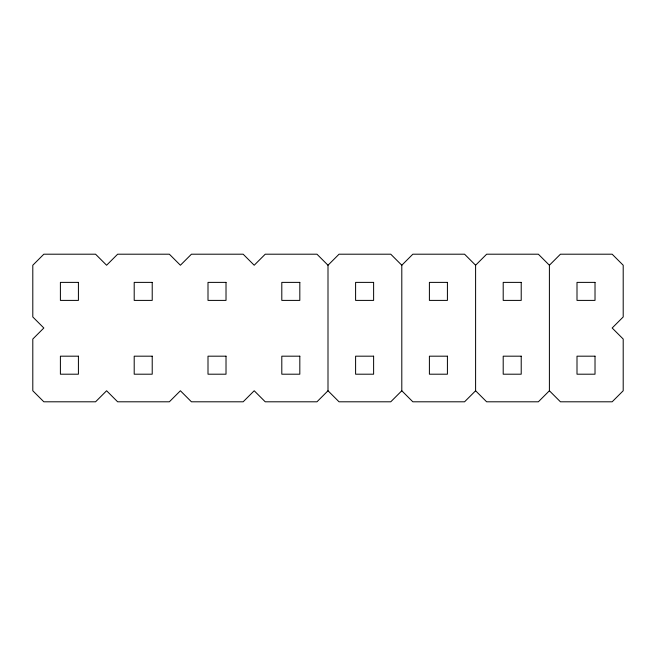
<?xml version="1.0" encoding="UTF-8"?>
<svg xmlns="http://www.w3.org/2000/svg" width="656" height="656" viewBox="0 0 656 656"><rect width="100%" height="100%" fill="white"/><g stroke="black" fill="none" stroke-linecap="round" stroke-linejoin="round"><path stroke-width="0.98" d="M401.8 390.763L390.763 401.8L339.037 401.8L328 390.763L328 265.237L339.037 254.2L390.763 254.2L401.8 265.237L401.8 390.763L412.837 401.8L464.563 401.8L475.6 390.763L475.6 265.237L486.637 254.2L538.363 254.2L549.4 265.237L549.4 390.763L538.363 401.8L486.637 401.8L475.6 390.763M401.8 265.237L412.837 254.2L464.563 254.2L475.6 265.237M328 390.763L316.963 401.8L265.237 401.8L254.2 390.763L243.163 401.8L191.437 401.8L180.4 390.763L169.363 401.8L117.637 401.8L106.6 390.763L95.563 401.8L43.837 401.8L32.8 390.763L32.8 339.037L43.837 328L32.8 316.963L32.8 265.237L43.837 254.2L95.563 254.2L106.6 265.237L117.637 254.2L169.363 254.2L180.4 265.237L191.437 254.2L243.163 254.2L254.2 265.237L265.237 254.2L316.963 254.2L328 265.237M549.4 265.237L560.437 254.2L612.163 254.2L623.2 265.237L623.2 316.963L612.163 328L623.2 339.037L623.2 390.763L612.163 401.8L560.437 401.8L549.4 390.763M78.417 282.383L60.401 282.383L60.401 300.399L78.417 300.399L78.417 282.383M152.217 282.383L134.201 282.383L134.201 300.399L152.217 300.399L152.217 282.383M226.017 282.383L208.001 282.383L208.001 300.399L226.017 300.399L226.017 282.383M299.817 282.383L281.801 282.383L281.801 300.399L299.817 300.399L299.817 282.383M373.617 282.383L355.601 282.383L355.601 300.399L373.617 300.399L373.617 282.383M447.417 282.383L429.401 282.383L429.401 300.399L447.417 300.399L447.417 282.383M521.217 282.383L503.201 282.383L503.201 300.399L521.217 300.399L521.217 282.383M595.017 282.383L577.001 282.383L577.001 300.399L595.017 300.399L595.017 282.383M78.417 356.183L60.401 356.183L60.401 374.199L78.417 374.199L78.417 356.183M152.217 356.183L134.201 356.183L134.201 374.199L152.217 374.199L152.217 356.183M226.017 356.183L208.001 356.183L208.001 374.199L226.017 374.199L226.017 356.183M299.817 356.183L281.801 356.183L281.801 374.199L299.817 374.199L299.817 356.183M373.617 356.183L355.601 356.183L355.601 374.199L373.617 374.199L373.617 356.183M447.417 356.183L429.401 356.183L429.401 374.199L447.417 374.199L447.417 356.183M521.217 356.183L503.201 356.183L503.201 374.199L521.217 374.199L521.217 356.183M595.017 356.183L577.001 356.183L577.001 374.199L595.017 374.199L595.017 356.183"/></g></svg>
